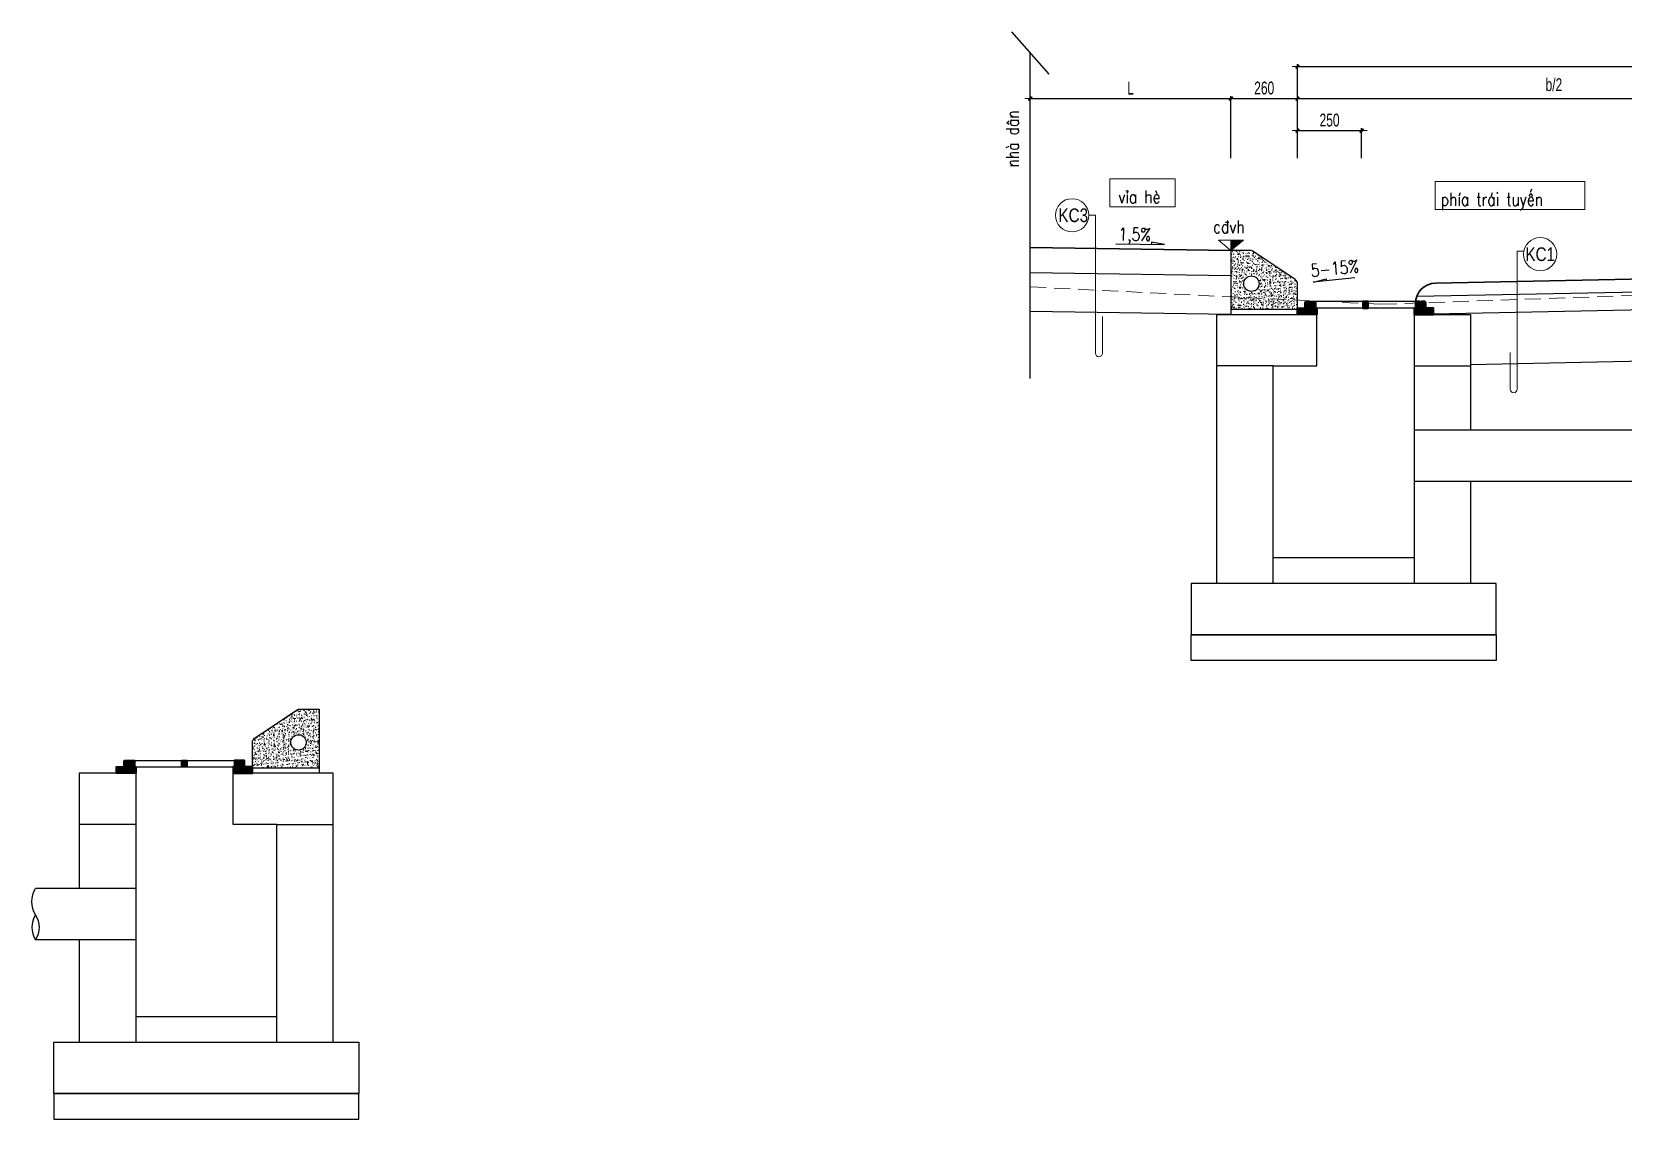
# Model space of a CAD drawing. Header units: millimetres. Extents: x -115725 to -64833, y 11643 to 38907.
# Drawn here: x -114825 to -108617, y 19320 to 23562 of the extents above; entities that cross this region are included whole.
import ezdxf
from ezdxf.enums import TextEntityAlignment as Align

# ---------------------------------------------------------------- set-up
doc = ezdxf.new("R2010")
doc.units = ezdxf.units.MM
doc.header["$MEASUREMENT"] = 0
doc.linetypes.add('HIDDEN', pattern=[0.375, 0.25, -0.125])
for name, color, linetype, lineweight in [('LC Dim', 8, 'Continuous', 18), ('LC Hatch', 252, 'Continuous', 9), ('LC ISO', 153, 'Continuous', 13), ('LC Net dam 1', 30, 'Continuous', 30), ('LC Net dam2', 6, 'Continuous', 40), ('LC Net khuat', 4, 'HIDDEN', 13), ('LC Net manh', 239, 'Continuous', 5), ('LC Net thay', 7, 'Continuous', 25), ('LC Text1', 3, 'Continuous', 20), ('LC Text2', 7, 'Continuous', 25)]:
    doc.layers.add(name, color=color, linetype=linetype, lineweight=lineweight)
doc.layers.add('NOI', color=4, linetype='Continuous')
doc.styles.add('General text 2', font='arial.ttf')
doc.styles.add('HOATBIF', font='hoatbif.shx', dxfattribs={"width": 0.7})
doc.styles.add('LC 3', font='vnsimli.shx', dxfattribs={"width": 0.75})
doc.styles.add('T1', font='Vnsimli.shx', dxfattribs={"width": 0.8})
doc.dimstyles.new('1-100(1-25)', dxfattribs={"dimscale": 25, "dimtxt": 2.5, "dimasz": 0.35, "dimexe": 0.5, "dimexo": 0, "dimgap": 0.8, "dimtad": 1, "dimdec": 0, "dimzin": 0, "dimdsep": 46, "dimtxsty": 'HOATBIF', "dimblk1": 'DOT', "dimblk2": 'DOT', "dimsah": 1, "dimcen": -1, "dimdle": 1, "dimclrd": 256, "dimclre": 256, "dimclrt": 4, "dimadec": 3, "dimazin": 2, "dimtfac": 0.333333, "dimtdec": 0, "dimtix": 1, "dimtmove": 2, "dimatfit": 3, "dimldrblk": 'DOT', "dimfxl": 1, "dimtvp": 0.833333, "dimtolj": 1, "dimtzin": 0, "dimarcsym": 0})

# ---------------------------------------------------------------- blocks, each defined once
blk = doc.blocks.new('*U5')
at = {"layer": 'LC ISO'}
blk.add_circle((0, 0), 4.25, dxfattribs=at)
at = {"layer": 'LC Text1', "style": 'General text 2', "width": 0.8, "flags": 8}
blk.add_attdef('SYMBOL', text='', height=3.5, dxfattribs=at).set_placement((0, 0), align=Align.MIDDLE_CENTER)
blk = doc.blocks.new('DOT')
at = {"layer": 'LC Dim'}
blk.add_line((-3, 0), (3, 0), dxfattribs=at)
at = {"layer": 'LC Dim', "color": 4}
blk.add_line((-1, -1), (1, 1), dxfattribs=at)
blk.add_lwpolyline([(0.5, 1), (-1, -0.5), (-0.5, -1), (1, 0.5)], close=True, dxfattribs=at)
blk = doc.blocks.new('*D162')
at = {"layer": 'Defpoints', "color": 0, "transparency": 16777216}
for p in [(-110147.7, 23301.8), (-110930.5, 23069.1), (-110147.7, 23069.1)]:
    blk.add_point(p, dxfattribs=at)
at = {"layer": 'LC Dim', "lineweight": -2, "transparency": 16777216}
for p, q in [((-110930.5, 23069.1), (-110930.5, 23311.8)), ((-110923.5, 23301.8), (-110154.7, 23301.8)), ((-110147.7, 23069.1), (-110147.7, 23311.8))]:
    blk.add_line(p, q, dxfattribs=at)
at = {"layer": 'LC Dim', "lineweight": -2, "transparency": 16777216, "xscale": 7, "yscale": 7, "zscale": 7, "rotation": 180}
blk.add_blockref('DOT', (-110930.5, 23301.8), dxfattribs=at)
at = {"layer": 'LC Dim', "lineweight": -2, "transparency": 16777216, "xscale": 7, "yscale": 7, "zscale": 7}
blk.add_blockref('DOT', (-110147.7, 23301.8), dxfattribs=at)
at = {"layer": 'LC Dim', "color": 4, "transparency": 16777216, "insert": (-110539.1, 23342.8), "char_height": 50, "attachment_point": 5, "style": 'HOATBIF'}
blk.add_mtext('\\A1;L', dxfattribs=at)
blk = doc.blocks.new('_Dot')
at = {"color": 0, "linetype": 'ByBlock', "lineweight": -2}
blk.add_line((-0.5, 0), (-1, 0), dxfattribs=at)
at = {"color": 0, "linetype": 'ByBlock', "const_width": 0.5}
blk.add_lwpolyline([(-0.25, 0, 1), (0.25, 0, 1)], format="xyb", close=True, dxfattribs=at)
blk = doc.blocks.new('*D163')
at = {"layer": 'Defpoints', "color": 0, "transparency": 16777216}
for p in [(-109887.7, 23301.8), (-110147.7, 23069.1), (-109887.7, 23069.1)]:
    blk.add_point(p, dxfattribs=at)
at = {"layer": 'LC Dim', "lineweight": -2, "transparency": 16777216}
for p, q in [((-110147.7, 23069.1), (-110147.7, 23311.8)), ((-110140.7, 23301.8), (-109894.7, 23301.8)), ((-109887.7, 23069.1), (-109887.7, 23311.8))]:
    blk.add_line(p, q, dxfattribs=at)
at = {"layer": 'LC Dim', "lineweight": -2, "transparency": 16777216, "xscale": 7, "yscale": 7, "zscale": 7, "rotation": 180}
blk.add_blockref('DOT', (-110147.7, 23301.8), dxfattribs=at)
at = {"layer": 'LC Dim', "lineweight": -2, "transparency": 16777216, "xscale": 7, "yscale": 7, "zscale": 7}
blk.add_blockref('DOT', (-109887.7, 23301.8), dxfattribs=at)
at = {"layer": 'LC Dim', "color": 4, "transparency": 16777216, "insert": (-110017.7, 23342.8), "char_height": 50, "attachment_point": 5, "style": 'HOATBIF'}
blk.add_mtext('\\A1;260', dxfattribs=at)
blk = doc.blocks.new('*D164')
at = {"layer": 'Defpoints', "color": 0, "transparency": 16777216}
for p in [(-107887.7, 23301.8), (-109887.7, 23069.1), (-107887.7, 23069.1)]:
    blk.add_point(p, dxfattribs=at)
at = {"layer": 'LC Dim', "lineweight": -2, "transparency": 16777216}
for p, q in [((-109887.7, 23069.1), (-109887.7, 23311.8)), ((-109880.7, 23301.8), (-107894.7, 23301.8)), ((-107887.7, 23069.1), (-107887.7, 23311.8))]:
    blk.add_line(p, q, dxfattribs=at)
at = {"layer": 'LC Dim', "lineweight": -2, "transparency": 16777216, "xscale": 7, "yscale": 7, "zscale": 7, "rotation": 180}
blk.add_blockref('DOT', (-109887.7, 23301.8), dxfattribs=at)
at = {"layer": 'LC Dim', "lineweight": -2, "transparency": 16777216, "xscale": 7, "yscale": 7, "zscale": 7}
blk.add_blockref('DOT', (-107887.7, 23301.8), dxfattribs=at)
at = {"layer": 'LC Dim', "color": 4, "transparency": 16777216, "insert": (-108887.7, 23355.9), "char_height": 50, "attachment_point": 5, "style": 'HOATBIF'}
blk.add_mtext('\\A1;b/2', dxfattribs=at)
blk = doc.blocks.new('*D168')
at = {"layer": 'Defpoints', "color": 0, "transparency": 16777216}
for p in [(-105887.7, 23426.8), (-109887.7, 23069.1), (-105887.7, 23069.1)]:
    blk.add_point(p, dxfattribs=at)
at = {"layer": 'LC Dim', "lineweight": -2, "transparency": 16777216}
for p, q in [((-109887.7, 23069.1), (-109887.7, 23436.8)), ((-109880.7, 23426.8), (-105894.7, 23426.8)), ((-105887.7, 23069.1), (-105887.7, 23436.8))]:
    blk.add_line(p, q, dxfattribs=at)
at = {"layer": 'LC Dim', "lineweight": -2, "transparency": 16777216, "xscale": 7, "yscale": 7, "zscale": 7, "rotation": 180}
blk.add_blockref('DOT', (-109887.7, 23426.8), dxfattribs=at)
at = {"layer": 'LC Dim', "lineweight": -2, "transparency": 16777216, "xscale": 7, "yscale": 7, "zscale": 7}
blk.add_blockref('DOT', (-105887.7, 23426.8), dxfattribs=at)
at = {"layer": 'LC Dim', "color": 4, "transparency": 16777216, "insert": (-107887.7, 23467.8), "char_height": 50, "attachment_point": 5, "style": 'HOATBIF'}
blk.add_mtext('\\A1;b', dxfattribs=at)
blk = doc.blocks.new('*D170')
at = {"layer": 'Defpoints', "color": 0, "transparency": 16777216}
for p in [(-109637.7, 23176.8), (-109887.7, 23069.1), (-109637.7, 23069.1)]:
    blk.add_point(p, dxfattribs=at)
at = {"layer": 'LC Dim', "lineweight": -2, "transparency": 16777216}
for p, q in [((-109887.7, 23069.1), (-109887.7, 23186.8)), ((-109880.7, 23176.8), (-109644.7, 23176.8)), ((-109637.7, 23069.1), (-109637.7, 23186.8))]:
    blk.add_line(p, q, dxfattribs=at)
at = {"layer": 'LC Dim', "lineweight": -2, "transparency": 16777216, "xscale": 7, "yscale": 7, "zscale": 7, "rotation": 180}
blk.add_blockref('DOT', (-109887.7, 23176.8), dxfattribs=at)
at = {"layer": 'LC Dim', "lineweight": -2, "transparency": 16777216, "xscale": 7, "yscale": 7, "zscale": 7}
blk.add_blockref('DOT', (-109637.7, 23176.8), dxfattribs=at)
at = {"layer": 'LC Dim', "color": 4, "transparency": 16777216, "insert": (-109762.7, 23217.8), "char_height": 50, "attachment_point": 5, "style": 'HOATBIF'}
blk.add_mtext('\\A1;250', dxfattribs=at)
blk = doc.blocks.new('Caodo1')
at = {"layer": 'LC Text1'}
blk.add_hatch(color=4, dxfattribs=at).paths.add_polyline_path([(0, 200), (0, 0), (243, 200)])
at = {"layer": 'LC Text1', "color": 4}
for p, q in [((324, 0), (-324, 0)), ((0, 0), (0, 200))]:
    blk.add_line(p, q, dxfattribs=at)
blk.add_lwpolyline([(-243, 200), (243, 200), (0, 0), (0, 0)], close=True, dxfattribs=at)
at = {"layer": 'LC Text1', "color": 4, "style": 'T1', "width": 0.8}
blk.add_attdef('%%P0,00', text='', height=250, dxfattribs=at).set_placement((-39, 460), align=Align.MIDDLE_CENTER)

msp = doc.modelspace()

# ---------------------------------------------------------------- hatches: boundary and pattern name
at = {"layer": 'LC Hatch'}
h = msp.add_hatch(dxfattribs=at)
h.set_pattern_fill('AR-CONC', color=256, scale=3.75, angle=-3.42055, style=0)
h.set_pattern_definition([(46.579445, (1435.918, 6513.22), (26.7089363, -3.9538238), [2.8125, -30.9375]), (351.579445, (1435.918, 6513.22), (-3.510937, 28.467398), [2.25, -24.75]), (97.03089, (1438.144, 6512.89), (23.197999, 24.513574), [2.390257, -26.292829]), (42.763645, (1436.365, 6520.707), (39.579915, -8.58378), [4.21875, -46.40625]), (93.21508, (1439.664, 6519.99), (37.166892, 34.37314), [3.585388, -39.439266]), (347.76361, (1436.365, 6520.707), (37.166892, 34.37314), [3.375, -37.125]), (17.579445, (1439.997, 6518.611), (21.4433102, -16.4068414), [2.8125, -30.9375]), (322.579445, (1439.997, 6518.61), (10.730534, 26.6002837), [2.25, -24.75]), (68.03089, (1441.784, 6517.244), (32.1738437, 10.193442), [2.390257, -26.292829]), (34.079445, (1435.918, 6513.22), (1.200005, 12.4340733), [0, -24.45, 0, -25.125, 0, -24.84375]), (4.079445, (1435.918, 6513.22), (10.7299968, 14.1754933), [0, -14.325, 0, -23.8875, 0, -9.46875]), (324.079445, (1427.57, 6513.719), (19.9322138, -2.0386849), [0, -9.375, 0, -29.25, 0, -38.8125]), (314.079445, (1423.827, 6513.943), (22.0544973, 2.4424178), [0, -12.1875, 0, -19.425, 0, -27.5625])])
h.paths.add_polyline_path([(-110147.7, 22479.7), (-110147.7, 22709.7), (-110073.8, 22709.7, -0.148063), (-110062.7, 22706.3), (-109896.6, 22595.6, -0.250765), (-109887.7, 22579), (-109887.7, 22479.7)])
h.paths.add_polyline_path([(-110037.7, 22579.7, 1), (-110097.7, 22579.7, 1)], flags=16)
h = msp.add_hatch(dxfattribs=at)
h.set_pattern_fill('ANSI37', color=8, scale=20, style=0)
h.set_pattern_definition([(45, (-121686.5948, 23918.0657), (-1.76776695, 1.76776695), []), (135, (-121686.5948, 23918.0657), (-1.76776695, -1.76776695), [])])
h.paths.add_polyline_path([(-109887.7, 22459.7), (-109887.7, 22484.7), (-109857.7, 22484.7), (-109857.7, 22505.7, -0.414214), (-109853.7, 22509.7), (-109841.7, 22509.7, -0.414214), (-109837.7, 22505.7), (-109837.7, 22484.7), (-109812.7, 22484.7), (-109812.7, 22459.7)])
h = msp.add_hatch(dxfattribs=at)
h.set_pattern_fill('ANSI37', color=8, scale=20, style=0)
h.set_pattern_definition([(45, (-48251.007, 47577.6763), (-1.76776695, 1.76776695), []), (135, (-48251.007, 47577.6763), (-1.76776695, -1.76776695), [])])
h.paths.add_polyline_path([(-109427.7, 22509.7), (-109411.7, 22509.7, -0.414214), (-109407.7, 22505.7), (-109407.7, 22484.7), (-109427.7, 22484.7)])
h.paths.add_polyline_path([(-109632.7, 22509.7), (-109612.7, 22509.7), (-109612.7, 22484.7), (-109632.7, 22484.7)])
h.paths.add_polyline_path([(-109837.7, 22505.7, -0.414214), (-109833.7, 22509.7), (-109817.7, 22509.7), (-109817.7, 22484.7), (-109837.7, 22484.7)])
h = msp.add_hatch(dxfattribs=at)
h.set_pattern_fill('ANSI37', color=8, scale=20, style=0)
h.set_pattern_definition([(45, (-302476.8303, -4951.0505), (-1.767766953, 1.767766953), []), (135, (-302476.8303, -4951.0505), (-1.767766953, -1.767766953), [])])
h.paths.add_polyline_path([(-109357.7, 22459.7), (-109357.7, 22484.7), (-109387.7, 22484.7), (-109387.7, 22505.7, 0.414214), (-109391.7, 22509.7), (-109403.7, 22509.7, 0.414214), (-109407.7, 22505.7), (-109407.7, 22484.7), (-109432.7, 22484.7), (-109432.7, 22459.7)])
h = msp.add_hatch(dxfattribs=at)
h.set_pattern_fill('AR-CONC', color=256, scale=3.75, style=0)
h.set_pattern_definition([(50, (-301176.587, -15064.27), (26.8972568, -2.353205), [2.8125, -30.9375]), (355, (-301176.587, -15064.27), (-5.203175, 28.207205), [2.25, -24.75]), (100.451444, (-301174.345, -15064.466), (21.6940818, 25.8539997), [2.3902572, -26.2928292]), (46.1842, (-301176.587, -15056.77), (40.02155, -6.206973), [4.21875, -46.40625]), (96.635635, (-301173.25, -15057.288), (35.049823, 36.5294475), [3.585388, -39.439266]), (351.184164, (-301176.587, -15056.77), (35.049823, 36.5294475), [3.375, -37.125]), (21, (-301172.837, -15058.645), (22.3840145, -15.0982084), [2.8125, -30.9375]), (326, (-301172.837, -15058.645), (9.124325, 27.1931267), [2.25, -24.75]), (71.451445, (-301170.97, -15059.904), (31.508339, 12.0949182), [2.390257, -26.2928292]), (37.5, (-301176.587, -15064.27), (0.45599457, 12.4835195), [0, -24.45, 0, -25.125, 0, -24.84375]), (7.5, (-301176.587, -15064.27), (9.8651077, 14.7904392), [0, -14.325, 0, -23.8875, 0, -9.46875]), (327.5, (-301184.949, -15064.27), (20.01834136, -0.8458077), [0, -9.375, 0, -29.25, 0, -38.8125]), (317.5, (-301188.699, -15064.27), (21.8694814, 3.7539368), [0, -12.1875, 0, -19.425, 0, -27.5625])])
h.paths.add_polyline_path([(-113704.9, 20690), (-113704.9, 20920), (-113778.8, 20920, 0.148063), (-113789.9, 20916.6), (-113956, 20805.9, 0.250765), (-113964.9, 20789.3), (-113964.9, 20690)])
h.paths.add_polyline_path([(-113814.9, 20790, -1), (-113754.9, 20790, -1)], flags=16)
h = msp.add_hatch(dxfattribs=at)
h.set_pattern_fill('ANSI37', color=8, scale=20, style=0)
h.set_pattern_definition([(45, (-304093.0866, -6740.7704), (-1.767766953, 1.767766953), []), (135, (-304093.0866, -6740.7704), (-1.767766953, -1.767766953), [])])
h.paths.add_polyline_path([(-114494.9, 20670), (-114494.9, 20695), (-114464.9, 20695), (-114464.9, 20716, -0.414214), (-114460.9, 20720), (-114448.9, 20720, -0.414214), (-114444.9, 20716), (-114444.9, 20695), (-114419.9, 20695), (-114419.9, 20670)])
h = msp.add_hatch(dxfattribs=at)
h.set_pattern_fill('ANSI37', color=8, scale=20, style=0)
h.set_pattern_definition([(45, (-49867.2633, 45787.9565), (-1.76776695, 1.76776695), []), (135, (-49867.2633, 45787.9565), (-1.76776695, -1.76776695), [])])
h.paths.add_polyline_path([(-114424.9, 20720), (-114440.9, 20720, 0.414214), (-114444.9, 20716), (-114444.9, 20695), (-114424.9, 20695)])
h.paths.add_polyline_path([(-114219.9, 20720), (-114239.9, 20720), (-114239.9, 20695), (-114219.9, 20695)])
h.paths.add_polyline_path([(-114014.9, 20716, 0.414214), (-114018.9, 20720), (-114034.9, 20720), (-114034.9, 20695), (-114014.9, 20695)])
h = msp.add_hatch(dxfattribs=at)
h.set_pattern_fill('ANSI37', color=8, scale=20, style=0)
h.set_pattern_definition([(45, (-123302.851, 22128.346), (-1.76776695, 1.76776695), []), (135, (-123302.851, 22128.346), (-1.76776695, -1.76776695), [])])
h.paths.add_polyline_path([(-113964.9, 20670), (-113964.9, 20695), (-113994.9, 20695), (-113994.9, 20716, 0.414214), (-113998.9, 20720), (-114010.9, 20720, 0.414214), (-114014.9, 20716), (-114014.9, 20695), (-114039.9, 20695), (-114039.9, 20670)])

# ---------------------------------------------------------------- linework, layer by layer
for points in [[(-110619.7, 22988.6), (-110365.4, 22988.6), (-110365.4, 22879.3), (-110619.7, 22879.3)], [(-109350.5, 22978.6), (-108766.8, 22978.6), (-108766.8, 22869.3), (-109350.5, 22869.3)]]:
    msp.add_lwpolyline(points, close=True, dxfattribs=at)
at = {"layer": 'LC Net dam 1', "lineweight": 30}
msp.add_lwpolyline([(-110147.7, 22709.7), (-110930.5, 22721.4)], dxfattribs=at)
msp.add_lwpolyline([(-109427.7, 22509.7), (-109427.7, 22502.2, -0.408369), (-109349.3, 22582.2), (-107887.7, 22611.4), (-106156.8, 22576.8)], format="xyb", dxfattribs=at)
at = {"layer": 'LC Net dam2'}
for p, q in [((-109887.7, 22459.7), (-109887.7, 22459.3)), ((-113964.9, 20670), (-113964.9, 20669.6))]:
    msp.add_line(p, q, dxfattribs=at)
for points in [[(-109837.7, 22484.7), (-109812.7, 22484.7), (-109812.7, 22459.7), (-109887.7, 22459.7), (-109887.7, 22484.7), (-109857.7, 22484.7), (-109857.7, 22505.7, -0.414214), (-109853.7, 22509.7), (-109841.7, 22509.7, -0.414214), (-109837.7, 22505.7)], [(-109833.7, 22509.7), (-109817.7, 22509.7), (-109817.7, 22484.7), (-109837.7, 22484.7), (-109837.7, 22505.7, -0.414214)], [(-109407.7, 22484.7), (-109432.7, 22484.7), (-109432.7, 22459.7), (-109357.7, 22459.7), (-109357.7, 22484.7), (-109387.7, 22484.7), (-109387.7, 22505.7, 0.414214), (-109391.7, 22509.7), (-109403.7, 22509.7, 0.414214), (-109407.7, 22505.7)], [(-109411.7, 22509.7), (-109427.7, 22509.7), (-109427.7, 22484.7), (-109407.7, 22484.7), (-109407.7, 22505.7, 0.414214)], [(-114444.9, 20695), (-114419.9, 20695), (-114419.9, 20670), (-114494.9, 20670), (-114494.9, 20695), (-114464.9, 20695), (-114464.9, 20716, -0.414214), (-114460.9, 20720), (-114448.9, 20720, -0.414214), (-114444.9, 20716)], [(-114440.9, 20720), (-114424.9, 20720), (-114424.9, 20695), (-114444.9, 20695), (-114444.9, 20716, -0.414214)], [(-114014.9, 20695), (-114039.9, 20695), (-114039.9, 20670), (-113964.9, 20670), (-113964.9, 20695), (-113994.9, 20695), (-113994.9, 20716, 0.414214), (-113998.9, 20720), (-114010.9, 20720, 0.414214), (-114014.9, 20716)], [(-114018.9, 20720), (-114034.9, 20720), (-114034.9, 20695), (-114014.9, 20695), (-114014.9, 20716, 0.414214)]]:
    msp.add_lwpolyline(points, format="xyb", close=True, dxfattribs=at)
for points in [[(-109612.7, 22509.7), (-109632.7, 22509.7), (-109632.7, 22484.7), (-109612.7, 22484.7)], [(-114239.9, 20720), (-114219.9, 20720), (-114219.9, 20695), (-114239.9, 20695)]]:
    msp.add_lwpolyline(points, close=True, dxfattribs=at)
at = {"layer": 'LC Net khuat', "linetype": 'HIDDEN', "ltscale": 250}
msp.add_lwpolyline([(-110930.5, 22567.4), (-109562.6, 22499.2), (-107887.7, 22557.5), (-106165, 22503.9)], dxfattribs=at)
at = {"layer": 'LC Net manh', "color": 252}
for points in [[(-110702.3, 22846.5), (-110676.1, 22846.5), (-110676.1, 22308.3, 1), (-110649, 22308.3), (-110649, 22452)], [(-109004.8, 22706.3), (-109031, 22706.3), (-109031, 22168, -1), (-109058.1, 22168), (-109058.1, 22311.7)]]:
    msp.add_lwpolyline(points, format="xyb", dxfattribs=at)
at = {"layer": 'LC Net thay', "ltscale": 250}
for p, q in [((-111003, 23562.4), (-110858, 23396.5)), ((-110930.5, 22209.4), (-110930.5, 23479.4))]:
    msp.add_line(p, q, dxfattribs=at)
at = {"layer": 'LC Net thay'}
for p, q in [((-110147.7, 22479.7), (-110147.7, 22459.7)), ((-110147.7, 22479.7), (-110147.7, 22459.7)), ((-109427.7, 22509.7), (-109817.7, 22509.7)), ((-109432.7, 22484.7), (-109812.7, 22484.7)), ((-110202.7, 21409.7), (-110202.7, 22459.7)), ((-110202.7, 22459.7), (-109812.7, 22459.7)), ((-109812.7, 22259.7), (-109812.7, 22459.7)), ((-109432.7, 22459.7), (-109212.7, 22459.7)), ((-109982.7, 21409.7), (-109982.7, 22259.7)), ((-109982.7, 22259.7), (-109812.7, 22259.7)), ((-109432.7, 21809.7), (-109432.7, 21409.7)), ((-109432.7, 21509.7), (-109982.7, 21509.7)), ((-114424.9, 20720), (-114034.9, 20720)), ((-114419.9, 20695), (-114039.9, 20695)), ((-113704.9, 20690), (-113704.9, 20670)), ((-114419.9, 20670), (-114639.9, 20670)), ((-114039.9, 20470), (-114039.9, 20670)), ((-113649.9, 20670), (-114039.9, 20670)), ((-113649.9, 19620), (-113649.9, 20670)), ((-113869.9, 20470), (-114039.9, 20470)), ((-113869.9, 19620), (-113869.9, 20470)), ((-114419.9, 20020), (-114419.9, 19620)), ((-114419.9, 19720), (-113869.9, 19720))]:
    msp.add_line(p, q, dxfattribs=at)
for points in [[(-110147.7, 22479.7), (-109887.7, 22479.7), (-109887.7, 22579, 0.250765), (-109896.6, 22595.6), (-110062.7, 22706.3, 0.148069), (-110073.8, 22709.7), (-110147.7, 22709.7)], [(-110147.7, 22479.7), (-109887.7, 22479.7), (-109887.7, 22579, 0.250765), (-109896.6, 22595.6), (-110062.7, 22706.3, 0.148069), (-110073.8, 22709.7), (-110147.7, 22709.7)], [(-113704.9, 20690), (-113964.9, 20690), (-113964.9, 20789.3, -0.250765), (-113956, 20805.9), (-113789.9, 20916.6, -0.148069), (-113778.8, 20920), (-113704.9, 20920)]]:
    msp.add_lwpolyline(points, format="xyb", close=True, dxfattribs=at)
at = {"layer": 'LC Net thay', "ltscale": 250}
for points in [[(-110147.7, 22609.7), (-110930.5, 22621.4)], [(-109422.5, 22530.7), (-107887.7, 22561.4), (-106159.9, 22526.8)], [(-109357.7, 22462), (-107887.7, 22491.4), (-106170.7, 22457.1)], [(-110147.7, 22459.7), (-110930.5, 22471.4)], [(-109212.7, 22264.9), (-108407.6, 22281)]]:
    msp.add_lwpolyline(points, dxfattribs=at)
at = {"layer": 'LC Net thay'}
for points in [[(-110147.7, 22459.7), (-109887.7, 22459.7), (-109887.7, 22479.7)], [(-109432.7, 22459.7), (-109432.7, 22009.7)], [(-109212.7, 22459.7), (-109212.7, 22009.7)], [(-109982.7, 22259.7), (-110202.7, 22259.7)], [(-109432.7, 22259.7), (-109212.7, 22259.7)], [(-109432.7, 22009.7), (-108187.6, 22009.7)], [(-109432.7, 22009.7), (-109432.7, 21809.7)], [(-109432.7, 21809.7), (-108187.6, 21809.7)], [(-109212.7, 21809.7), (-109212.7, 21409.7)], [(-109112.7, 21209.7), (-109112.7, 21409.7), (-110302.7, 21409.7), (-110302.7, 21209.7)], [(-109112.7, 21209.7), (-110302.7, 21209.7), (-109112.7, 21209.7), (-109112.7, 21109.7), (-110302.7, 21109.7), (-110302.7, 21209.7)], [(-113704.9, 20670), (-113964.9, 20670), (-113964.9, 20690)], [(-114639.9, 20670), (-114639.9, 20220)], [(-114419.9, 20670), (-114419.9, 20220)], [(-114419.9, 20470), (-114639.9, 20470)], [(-113869.9, 20470), (-113649.9, 20470)], [(-114419.9, 20220), (-114810.4, 20220)], [(-114419.9, 20220), (-114419.9, 20020)], [(-114419.9, 20020), (-114810.4, 20020)], [(-114639.9, 20020), (-114639.9, 19620)], [(-114739.9, 19420), (-114739.9, 19620), (-113549.9, 19620), (-113549.9, 19420)], [(-114739.9, 19420), (-113549.9, 19420), (-114739.9, 19420), (-114739.9, 19320), (-113549.9, 19320), (-113549.9, 19420)]]:
    msp.add_lwpolyline(points, dxfattribs=at)
msp.add_lwpolyline([(-114810.4, 20117.3, 0.304073), (-114810.4, 20020, 0.304073), (-114810.4, 20117.3, -0.287059), (-114810.4, 20220)], format="xyb", dxfattribs=at)
for centre in [(-110067.7, 22579.7), (-110067.7, 22579.7), (-113784.9, 20790)]:
    msp.add_circle(centre, 30, dxfattribs=at)
at = {"layer": 'NOI'}
for points in [[(-110596.9, 22735), (-110406.1, 22732.2), (-110457.6, 22741.2), (-110457.4, 22732.9)], [(-109664.3, 22601.9), (-109826.7, 22585.7), (-109776.2, 22599.1), (-109775.6, 22590.8)]]:
    msp.add_lwpolyline(points, dxfattribs=at)

# ---------------------------------------------------------------- block references
at = {"layer": 'LC Net manh'}
ref = msp.add_blockref('*U5', (-110767.1, 22846.5), dxfattribs=dict(at, xscale=-15.24705842815456, yscale=15.24705842815456, zscale=15.24705842815456))
ref.add_attrib('SYMBOL', 'KC3', dxfattribs={"layer": 'LC Text1', "height": 53.36, "style": 'General text 2', "width": 0.8}).set_placement((-110762.6, 22846.5), align=Align.MIDDLE_CENTER)
ref = msp.add_blockref('*U5', (-108941, 22694.7), dxfattribs=dict(at, xscale=15.24705842815456, yscale=15.24705842815456, zscale=15.24705842815456))
ref.add_attrib('SYMBOL', 'KC1', dxfattribs={"layer": 'LC Text1', "height": 53.36, "style": 'General text 2', "width": 0.8}).set_placement((-108941, 22694.7), align=Align.MIDDLE_CENTER)
at = {"layer": 'LC Text1'}
ref = msp.add_blockref('Caodo1', (-110147.7, 22709.7), dxfattribs=dict(at, xscale=0.1999999948311597, yscale=0.1999999948311597, zscale=0.1999999948311597))
ref.add_attrib('%%P0,00', 'c®vh', dxfattribs={"layer": 'LC Text2', "height": 50, "style": 'T1', "width": 0.8}).set_placement((-110155.5, 22801.6), align=Align.MIDDLE_CENTER)

# ---------------------------------------------------------------- texts
at = {"layer": 'LC Text1', "color": 3, "style": 'LC 3', "width": 0.8}
for s, rotation, p in [('nhµ d©n', 90, (-110974.7, 23033.6)), ('1,5%%%', 359.14063, (-110586.7, 22748.4)), ('5-15%%%', 5.71059, (-109833.8, 22605.3))]:
    msp.add_text(s, height=50, rotation=rotation, dxfattribs=at).set_placement(p)
for s, p in [('vØa hÌ', (-110586.9, 22893.6)), ('phÝa tr¸i tuyÕn', (-109329.3, 22883.6))]:
    msp.add_text(s, height=50, dxfattribs=at).set_placement(p)

# ---------------------------------------------------------------- dimensions: what is measured, and where the dimension line sits
at = {"layer": 'LC Dim', "color": 2}
for base, p2, text, picture, middle in [((-105887.7, 23426.8), (-105887.7, 23069.1), 'b', '*D168', (-107887.7, 23467.8)), ((-107887.7, 23301.8), (-107887.7, 23069.1), 'b/2', '*D164', (-108887.7, 23355.9))]:
    dim = msp.add_linear_dim(base=base, p1=(-109887.7, 23069.1), p2=p2, text=text, dimstyle='1-100(1-25)', override={"dimscale": 20, "dimfxl": 2, "dimarcsym": 1}, dxfattribs=at)
    dim.commit()
    dim.dimension.update_dxf_attribs({"geometry": picture, "text_midpoint": middle})
at = {"layer": 'LC Dim'}
dim = msp.add_linear_dim(base=(-110147.7, 23301.8), p1=(-110930.5, 23069.1), p2=(-110147.7, 23069.1), text='L', dimstyle='1-100(1-25)', override={"dimscale": 20, "dimfxl": 2, "dimarcsym": 1}, dxfattribs=at)
dim.commit()
dim.dimension.update_dxf_attribs({"geometry": '*D162', "text_midpoint": (-110539.1, 23342.8)})
at = {"layer": 'LC Dim', "color": 2}
for base, p1, p2, picture, middle in [((-109887.7, 23301.8), (-110147.7, 23069.1), (-109887.7, 23069.1), '*D163', (-110017.7, 23342.8)), ((-109637.7, 23176.8), (-109887.7, 23069.1), (-109637.7, 23069.1), '*D170', (-109762.7, 23217.8))]:
    dim = msp.add_linear_dim(base=base, p1=p1, p2=p2, dimstyle='1-100(1-25)', override={"dimscale": 20, "dimfxl": 2, "dimarcsym": 1}, dxfattribs=at)
    dim.commit()
    dim.dimension.update_dxf_attribs({"geometry": picture, "text_midpoint": middle})

doc.saveas('drawing.dxf')
